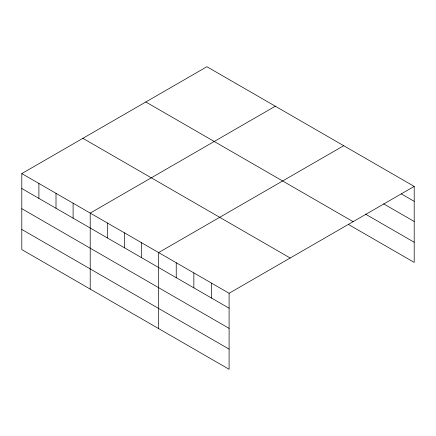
<?xml version="1.0" encoding="UTF-8"?>
<svg xmlns="http://www.w3.org/2000/svg" width="436" height="436" viewBox="0 0 436 436"><rect width="100%" height="100%" fill="white"/><g stroke="black" fill="none" stroke-linecap="round" stroke-linejoin="round"><path stroke-width="0.65" d="M229.096 328.363L229.096 293.27L21.8 173.588L21.8 249.594L229.096 369.281L229.096 328.363L21.8 208.68M348.418 224.431L414.2 262.412L414.2 186.406L206.904 66.719L21.8 173.588M275.312 106.215L90.208 213.084L90.208 289.09M343.721 145.711L158.617 252.58L158.617 328.586M229.096 293.27L414.2 186.406M401.278 193.884L414.2 201.345M383.658 203.863L414.2 221.493M365.45 214.114L414.2 242.258M145.82 101.986L353.116 221.668M82.884 138.321L290.18 258.003M21.8 188.526L229.096 308.208M21.8 229.445L229.096 349.127M211.476 283.1L211.476 298.039M193.857 272.925L193.857 287.864M176.237 262.75L176.237 277.694M141.515 242.705L141.515 257.643M124.413 232.829L124.413 247.773M107.311 222.96L107.311 237.898M73.106 203.209L73.106 218.147M56.004 193.339L56.004 208.277M38.902 183.463L38.902 198.402"/></g></svg>
